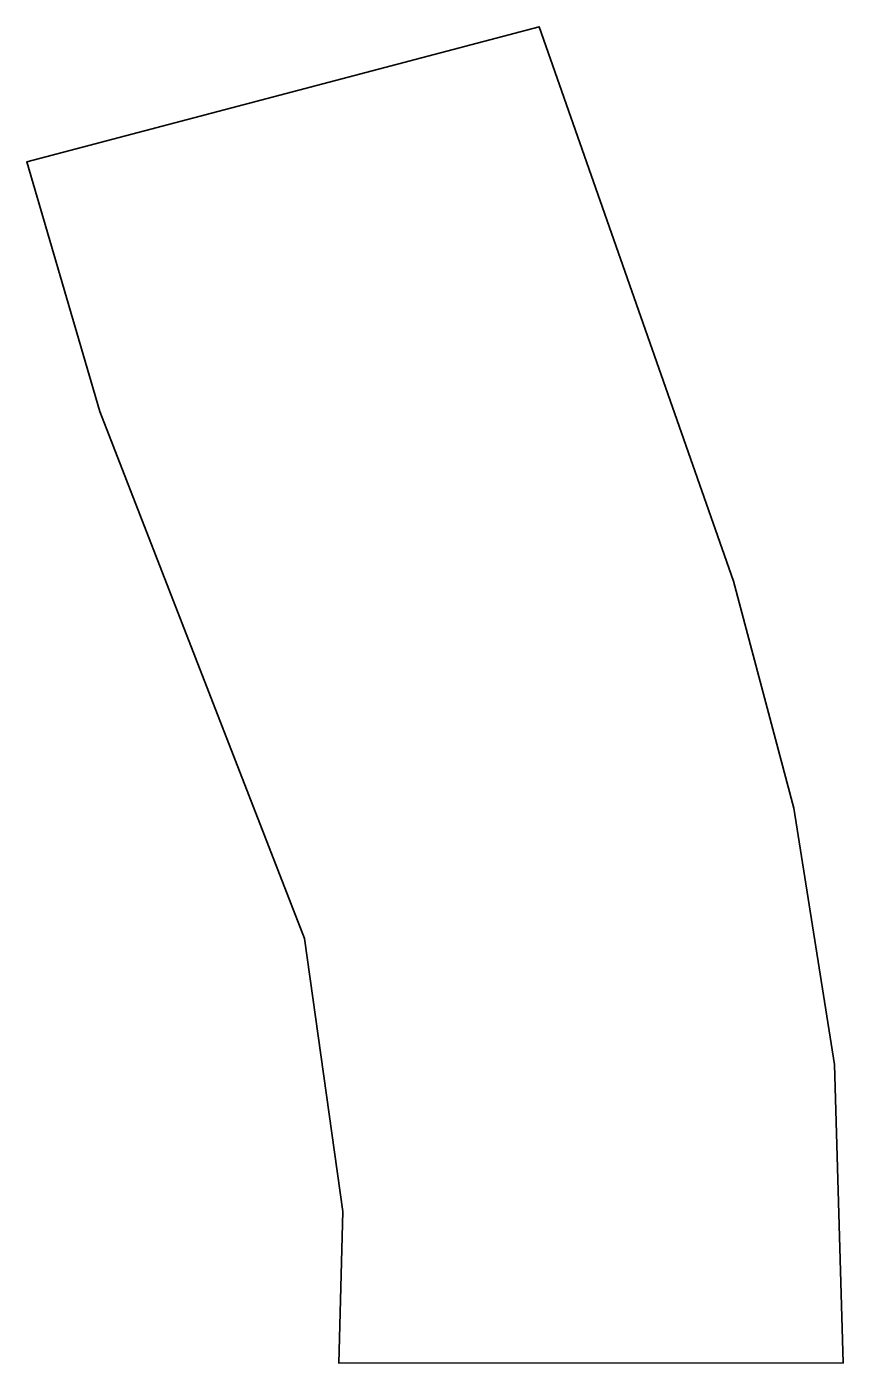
# Model space of a CAD drawing. Extents: x 0 to 1928, y -3154 to 0.
import ezdxf

# ---------------------------------------------------------------- set-up
doc = ezdxf.new("R2010")
doc.units = 0
doc.linetypes.add('Solid', pattern=[0])

msp = doc.modelspace()

# ---------------------------------------------------------------- linework, layer by layer
at = {"color": 40, "linetype": 'Solid', "lineweight": 35}
msp.add_lwpolyline([(1669, -1308), (1811, -1844), (1907, -2449), (1928, -3153), (737, -3154), (746, -2796), (656, -2152), (173, -908), (0, -319), (1210, 0), (1669, -1308)], close=True, dxfattribs=at)

doc.saveas('drawing.dxf')
